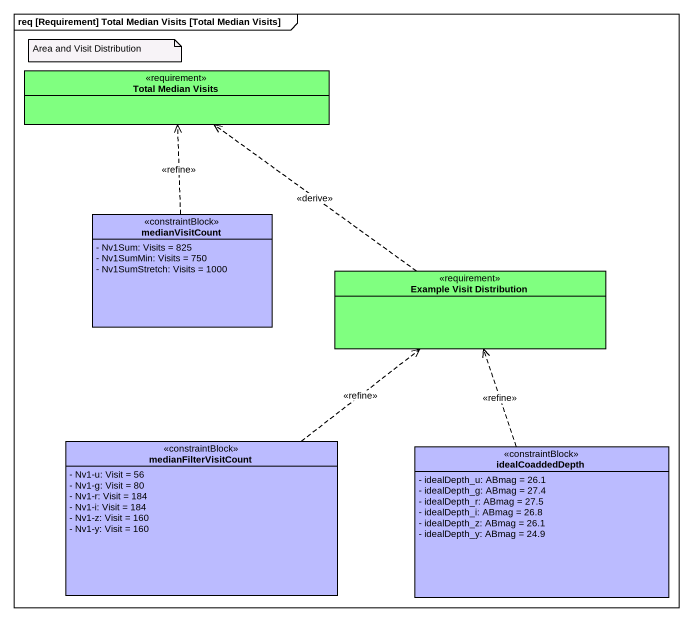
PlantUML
@startuml
mainframe req [Requirement] Total Median Visits [Total Median Visits]
hide circle
hide empty members
skinparam classAttributeIconSize 0
class "Total Median Visits" as Total_Median_Visits <<requirement>> #80FF80
class medianVisitCount <<constraintBlock>> #BBBBFF {
  - Nv1Sum: Visits = 825
  - Nv1SumMin: Visits = 750
  - Nv1SumStretch: Visits = 1000
}
class "Example Visit Distribution" as Example_Visit_Distribution <<requirement>> #80FF80
class medianFilterVisitCount <<constraintBlock>> #BBBBFF {
  - Nv1-u: Visit = 56
  - Nv1-g: Visit = 80
  - Nv1-r: Visit = 184
  - Nv1-i: Visit = 184
  - Nv1-z: Visit = 160
  - Nv1-y: Visit = 160
}
class idealCoaddedDepth <<constraintBlock>> #BBBBFF {
  - idealDepth_u: ABmag = 26.1
  - idealDepth_g: ABmag = 27.4
  - idealDepth_r: ABmag = 27.5
  - idealDepth_i: ABmag = 26.8
  - idealDepth_z: ABmag = 26.1
  - idealDepth_y: ABmag = 24.9
}
medianVisitCount .up.> Total_Median_Visits : <<refine>>
Example_Visit_Distribution .up.> Total_Median_Visits : <<derive>>
medianFilterVisitCount .up.> Example_Visit_Distribution : <<refine>>
idealCoaddedDepth .up.> Example_Visit_Distribution : <<refine>>
note as N1
  Area and Visit Distribution
end note
@enduml
